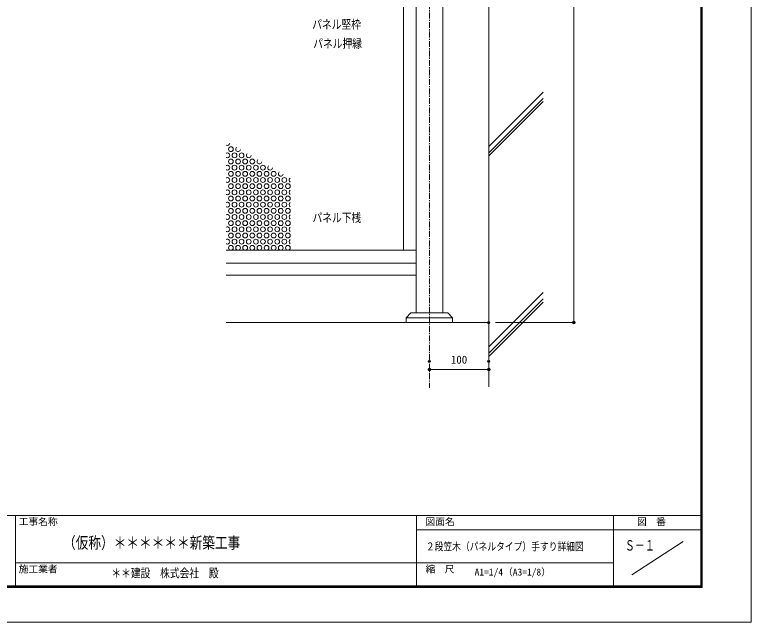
# Model space of a CAD drawing. Units: millimetres, scale not verified. Extents: x -1682 to 1682, y -1188 to 1188.
# Drawn here: x 441 to 1682, y -1188 to -164 of the extents above; entities that cross this region are included whole.
import ezdxf
from ezdxf.enums import TextEntityAlignment as Align

# ---------------------------------------------------------------- set-up
doc = ezdxf.new("R2010")
doc.units = ezdxf.units.MM
doc.header["$LTSCALE"] = 8
doc.header["$PDMODE"] = 32
doc.header["$PDSIZE"] = 4
doc.linetypes.add('USER1', pattern=[2, 1.25, -0.25, 0.25, -0.25])
for name, color, linetype, lineweight in [('0-0_0', 7, 'Continuous', 18), ('0-1_DEFPOINTS', 7, 'Continuous', 18), ('0-6_WAKU', 7, 'Continuous', 18), ('0-C_2躯体線', 4, 'Continuous', 18), ('0-E_3中心線', 2, 'USER1', 18), ('1-0_1手摺寸法', 3, 'Continuous', 18), ('1-1_42ｱﾙﾐ部品', 6, 'Continuous', 18)]:
    doc.layers.add(name, color=color, linetype=linetype, lineweight=lineweight)
doc.layers.add('0-3_MOJI', color=7, linetype='Continuous')
doc.styles.add('ＭＳ ゴシック', font='')
doc.styles.get('ＭＳ ゴシック').set_extended_font_data('MS Gothic')

# ---------------------------------------------------------------- blocks, each defined once
blk = doc.blocks.new('_ORIGIN2')
at = {"layer": '0-0_0'}
blk.add_line((-0.5, 0), (-1, 0), dxfattribs=at)
for radius in [0.5, 0.25]:
    blk.add_circle((0, 0), radius, dxfattribs=at)
blk = doc.blocks.new('D32')
at = {"layer": '0-1_DEFPOINTS'}
for p in [(1281.301, -324.138), (1381.301, -324.138), (1381.301, -337.994)]:
    blk.add_point(p, dxfattribs=at)
at = {"layer": '1-0_1手摺寸法', "color": 7}
for p, q in [((1281.301, -335.638), (1281.301, -337.994)), ((1285.901, -337.994), (1376.701, -337.994)), ((1381.301, -335.638), (1381.301, -337.994))]:
    blk.add_line(p, q, dxfattribs=at)
at = {"layer": '1-0_1手摺寸法', "xscale": 4.6, "yscale": 4.6, "rotation": 180}
blk.add_blockref('_ORIGIN2', (1281.301, -337.994), dxfattribs=at)
at = {"layer": '1-0_1手摺寸法', "xscale": 4.6, "yscale": 4.6}
blk.add_blockref('_ORIGIN2', (1381.301, -337.994), dxfattribs=at)
at = {"layer": '1-0_1手摺寸法', "color": 7, "style": 'ＭＳ ゴシック'}
blk.add_text('100', height=13.49, dxfattribs=at).set_placement((1317.501, -332.244), align=Align.BOTTOM_LEFT)
blk = doc.blocks.new('D33')
at = {"layer": '0-1_DEFPOINTS'}
blk.add_point((1381.301, -258.95), dxfattribs=at)
at = {"layer": '1-0_1手摺寸法', "color": 7}
for p, q in [((1524.855, -254.35), (1524.855, 836.45)), ((1392.801, -258.95), (1524.855, -258.95))]:
    blk.add_line(p, q, dxfattribs=at)
at = {"layer": '1-0_1手摺寸法', "xscale": 4.6, "yscale": 4.6, "rotation": 270}
blk.add_blockref('_ORIGIN2', (1524.855, -258.95), dxfattribs=at)

msp = doc.modelspace()

# ---------------------------------------------------------------- linework, layer by layer
at = {"layer": '0-0_0'}
for p, q in [((1117.062, 89.753), (1117.062, -666.689)), ((1162.062, -666.689), (1162.062, 89.753)), ((1178.562, -674.689), (1100.562, -674.689))]:
    msp.add_line(p, q, dxfattribs=at)
msp.add_lwpolyline([(1178.562, -682.893), (1100.562, -682.893), (1100.562, -674.689), (1108.562, -666.689), (1170.562, -666.689), (1178.562, -674.689)], close=True, dxfattribs=at)
at = {"layer": '0-1_DEFPOINTS', "color": 5}
for p, q in [((1682, -1188), (1682, 1188)), ((-1682, -1188), (1682, -1188))]:
    msp.add_line(p, q, dxfattribs=at)
at = {"layer": '0-6_WAKU'}
for p, q in [((1596.8, -1126.8), (1596.8, 1130.8)), ((1597.4, -1127.4), (1597.4, 1131.4)), ((1598, -1128), (1598, 1132)), ((1598.6, -1128.6), (1598.6, 1132.6)), ((1599.2, -1129.2), (1599.2, 1133.2)), ((-1602, -1008), (1598, -1008)), ((442, -1008), (442, -1128)), ((1118, -1008), (1118, -1128)), ((1450, -1008), (1450, -1128)), ((1118, -1032), (1598, -1032)), ((1480.833, -1108), (1567.167, -1052)), ((442, -1088), (1450, -1088)), ((-1603.2, -1129.2), (1599.2, -1129.2)), ((-1602.6, -1128.6), (1598.6, -1128.6)), ((-1602, -1128), (1598, -1128)), ((-1601.4, -1127.4), (1597.4, -1127.4)), ((-1600.8, -1126.8), (1596.8, -1126.8))]:
    msp.add_line(p, q, dxfattribs=at)
at = {"layer": '0-C_2躯体線'}
for p, q in [((1239.562, 476.339), (1239.562, -791.43)), ((1239.562, -386.202), (1331.15, -294.613)), ((1239.562, -396.81), (1331.15, -305.222)), ((1239.562, -402.104), (1331.15, -310.515)), ((1239.562, -723.958), (1331.15, -632.37)), ((1239.562, -734.567), (1331.15, -642.978)), ((1239.562, -739.861), (1331.15, -648.272)), ((1239.562, -682.893), (797.062, -682.893))]:
    msp.add_line(p, q, dxfattribs=at)
at = {"layer": '0-E_3中心線'}
msp.add_line((1139.562, 495.607), (1139.562, -792.622), dxfattribs=at)
at = {"layer": '1-0_1手摺寸法'}
for centre in [(805.17, -390.616), (811.17, -401.008), (823.17, -401.008), (805.17, -411.4), (817.17, -411.4), (829.17, -411.4), (841.17, -411.4), (811.17, -421.793), (823.17, -421.793), (835.17, -421.793), (847.17, -421.793), (859.17, -421.793), (805.17, -432.185), (817.17, -432.185), (829.17, -432.185), (841.17, -432.185), (853.17, -432.185), (865.17, -432.185), (877.17, -432.185), (811.17, -442.577), (823.17, -442.577), (835.17, -442.577), (847.17, -442.577), (859.17, -442.577), (871.17, -442.577), (883.17, -442.577), (895.17, -442.577), (805.17, -452.969), (817.17, -452.969), (829.17, -452.969), (841.17, -452.969), (853.17, -452.969), (865.17, -452.969), (877.17, -452.969), (889.17, -452.969), (901.17, -452.969), (805.17, -473.754), (811.17, -463.362), (817.17, -473.754), (823.17, -463.362), (829.17, -473.754), (835.17, -463.362), (841.17, -473.754), (847.17, -463.362), (853.17, -473.754), (859.17, -463.362), (865.17, -473.754), (871.17, -463.362), (877.17, -473.754), (883.17, -463.362), (889.17, -473.754), (895.17, -463.362), (901.17, -473.754), (811.17, -484.146), (823.17, -484.146), (835.17, -484.146), (847.17, -484.146), (859.17, -484.146), (871.17, -484.146), (883.17, -484.146), (895.17, -484.146), (805.17, -494.539), (817.17, -494.539), (829.17, -494.539), (841.17, -494.539), (853.17, -494.539), (865.17, -494.539), (877.17, -494.539), (889.17, -494.539), (901.17, -494.539), (811.17, -504.931), (823.17, -504.931), (835.17, -504.931), (847.17, -504.931), (859.17, -504.931), (871.17, -504.931), (883.17, -504.931), (895.17, -504.931), (805.17, -515.323), (817.17, -515.323), (829.17, -515.323), (841.17, -515.323), (853.17, -515.323), (865.17, -515.323), (877.17, -515.323), (889.17, -515.323), (901.17, -515.323), (805.17, -536.108), (811.17, -525.716), (817.17, -536.108), (823.17, -525.716), (829.17, -536.108), (835.17, -525.716), (841.17, -536.108), (847.17, -525.716), (853.17, -536.108), (859.17, -525.716), (865.17, -536.108), (871.17, -525.716), (877.17, -536.108), (883.17, -525.716), (889.17, -536.108), (895.17, -525.716), (901.17, -536.108), (811.17, -546.5), (823.17, -546.5), (835.17, -546.5), (847.17, -546.5), (859.17, -546.5), (871.17, -546.5), (883.17, -546.5), (895.17, -546.5), (805.17, -556.893), (817.17, -556.893), (829.17, -556.893), (841.17, -556.893), (853.17, -556.893), (865.17, -556.893), (877.17, -556.893), (889.17, -556.893), (901.17, -556.893)]:
    msp.add_circle(centre, 4, dxfattribs=at)
for centre, start, end in [((799.17, -380.223), 238.19826, 352.30084), ((799.17, -401.008), 238.19826, 121.80174), ((817.17, -390.616), 127.69916, 352.30084), ((835.17, -401.008), 127.69916, 352.30084), ((853.17, -411.4), 127.69916, 352.30084), ((799.17, -421.793), 238.19826, 121.80174), ((871.17, -421.793), 127.69916, 352.30084), ((889.17, -432.185), 127.69916, 352.30084), ((799.17, -442.577), 238.19826, 121.80174), ((907.17, -442.577), 127.69916, 240), ((799.17, -463.362), 238.19826, 121.80174), ((907.17, -463.362), 120, 240), ((799.17, -484.146), 238.19826, 121.80174), ((907.17, -484.146), 120, 240), ((799.17, -504.931), 238.19826, 121.80174), ((907.17, -504.931), 120, 240), ((799.17, -525.716), 238.19826, 121.80174), ((907.17, -525.716), 120, 240), ((799.17, -546.5), 238.19826, 121.80174), ((907.17, -546.5), 120, 240)]:
    msp.add_arc(centre, 4, start, end, dxfattribs=at)
at = {"layer": '1-1_42ｱﾙﾐ部品'}
for p, q in [((1096.062, 89.753), (1096.062, -560.893)), ((1117.062, -560.893), (797.062, -560.893)), ((1117.062, -582.893), (797.062, -582.893)), ((1117.062, -602.893), (797.062, -602.893))]:
    msp.add_line(p, q, dxfattribs=at)

# ---------------------------------------------------------------- block references
at = {"layer": '1-0_1手摺寸法'}
for name in ['D33', 'D32']:
    msp.add_blockref(name, (-141.739, -423.942), dxfattribs=at)

# ---------------------------------------------------------------- texts
at = {"layer": '0-0_0', "style": 'ＭＳ ゴシック'}
for s, height, width, p in [('パネル堅枠', 14.66, 0.8, (942.105, -192.114)), ('パネル押縁', 14.66, 0.8, (943.865, -224.399)), ('パネル下桟', 14.66, 0.8, (942.649, -517.907)), ('（仮称）＊＊＊＊＊＊新築工事', 19.55, 0.8, (522.245, -1069.614)), ('２段笠木（パネルタイプ）手すり詳細図', 13.2, 0.8, (1133.667, -1070.887)), ('Ｓ－１', 17.6, 0.7, (1469.017, -1072.441)), ('＊＊建設\u3000株式会社\u3000殿', 14.66, 0.8, (603.728, -1116.921))]:
    msp.add_text(s, height=height, dxfattribs=dict(at, width=width)).set_placement(p, align=Align.BOTTOM_LEFT)
msp.add_text('A1=1/4（A3=1/8）', height=11.73, dxfattribs=at).set_placement((1215.845, -1112.711), align=Align.BOTTOM_LEFT)
at = {"layer": '0-3_MOJI', "style": 'ＭＳ ゴシック'}
for s, p in [('工事名称', (447.508, -1027.794)), ('図面名', (1133.108, -1027.794)), ('図  番', (1489.423, -1027.794)), ('施工業者', (447.508, -1107.794)), ('縮  尺', (1133.108, -1107.794))]:
    msp.add_text(s, height=11.73, dxfattribs=at).set_placement(p, align=Align.BOTTOM_LEFT)

doc.saveas('drawing.dxf')
